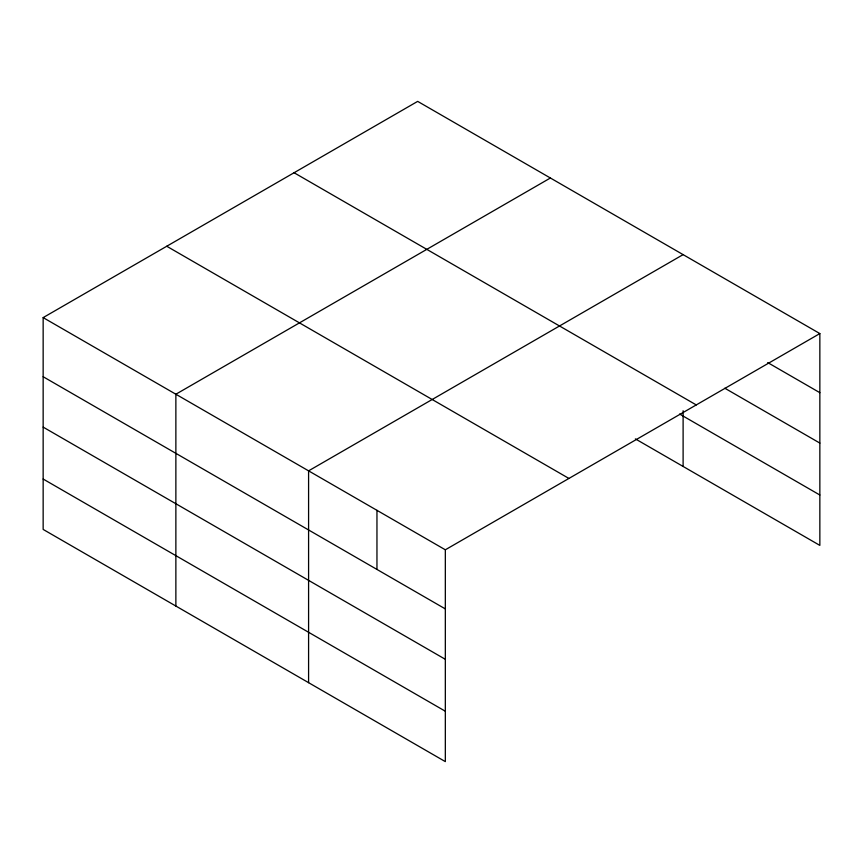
<?xml version="1.0" encoding="UTF-8"?>
<svg xmlns="http://www.w3.org/2000/svg" width="863" height="863" viewBox="0 0 863 863"><rect width="100%" height="100%" fill="white"/><g stroke="black" fill="none" stroke-linecap="round" stroke-linejoin="round"><path stroke-width="1.29" d="M445.33 659.31L445.33 549.796L43.15 317.606L43.15 529.429L445.33 761.619L445.33 659.31L43.15 427.109M635.373 438.889L819.85 545.394L819.85 333.571L417.67 101.381L43.15 317.606M550.389 178.005L175.869 394.229L175.869 606.053M683.108 254.628L308.587 470.853L308.587 682.676M445.33 549.796L819.85 333.571M767.703 362.579L819.85 392.687M724.823 388.221L819.85 443.086M294.078 172.729L696.258 404.93M679.613 414.046L819.85 495.006M166.742 246.246L568.922 478.447M43.15 376.721L445.33 608.911M43.15 479.03L445.33 711.231M683.108 410.734L683.108 466.452M376.958 510.324L376.958 569.44"/></g></svg>
